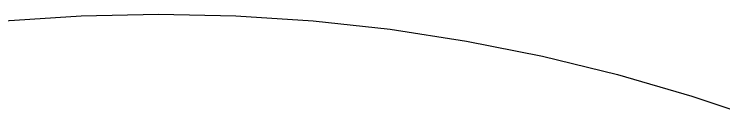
# Model space of a CAD drawing. Header units: millimetres. Extents: x 60.7 to 156.1, y 68.6 to 164.1.
# Drawn here: x 104.51 to 123.62, y 161.19 to 164.07 of the extents above; entities that cross this region are included whole.
import ezdxf

# ---------------------------------------------------------------- set-up
doc = ezdxf.new("R2010")
doc.units = ezdxf.units.MM
doc.layers.add('BottomLayer', color=5, linetype='Continuous')
doc.layers.add('TopLayer', color=1, linetype='Continuous')

msp = doc.modelspace()

# ---------------------------------------------------------------- linework, layer by layer
at = {"layer": 'BottomLayer'}
for p, q in [((104.239, 163.892), (106.317, 164.028)), ((106.317, 164.028), (108.4, 164.074)), ((108.4, 164.074), (110.483, 164.028)), ((110.483, 164.028), (112.561, 163.892)), ((112.561, 163.892), (114.632, 163.665)), ((114.632, 163.665), (116.691, 163.348)), ((116.691, 163.348), (118.734, 162.942)), ((118.734, 162.942), (120.758, 162.447)), ((120.758, 162.447), (122.758, 161.864)), ((122.758, 161.864), (124.73, 161.194))]:
    msp.add_line(p, q, dxfattribs=at)
at = {"layer": 'TopLayer'}
for p, q in [((104.239, 163.892), (106.317, 164.028)), ((106.317, 164.028), (108.4, 164.074)), ((108.4, 164.074), (110.483, 164.028)), ((110.483, 164.028), (112.561, 163.892)), ((112.561, 163.892), (114.632, 163.665)), ((114.632, 163.665), (116.691, 163.348)), ((116.691, 163.348), (118.734, 162.942)), ((118.734, 162.942), (120.758, 162.447)), ((120.758, 162.447), (122.758, 161.864)), ((122.758, 161.864), (124.73, 161.194))]:
    msp.add_line(p, q, dxfattribs=at)

doc.saveas('drawing.dxf')
